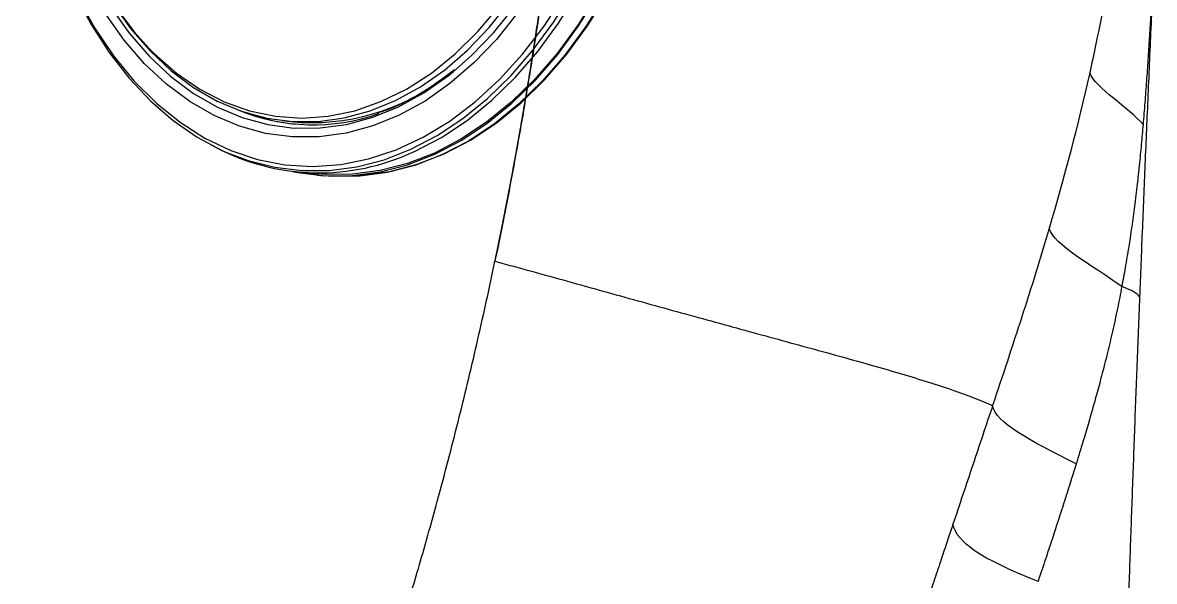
# Model space of a CAD drawing. Extents: x 0 to 84, y -21 to 126.
# Drawn here: x 69.334 to 73.826, y 33.304 to 35.523 of the extents above; entities that cross this region are included whole.
import ezdxf

# ---------------------------------------------------------------- set-up
doc = ezdxf.new("R2010")
doc.units = 0
doc.header["$MEASUREMENT"] = 0
doc.layers.add('1', color=4, linetype='Continuous')
doc.layers.add('DIM', color=3, linetype='Continuous')
doc.layers.add('GEOMETRY', color=3, linetype='Continuous', lineweight=25)

# ---------------------------------------------------------------- blocks, each defined once
blk = doc.blocks.new('3.5 MID JET')
at = {"layer": 'GEOMETRY', "color": 4}
for p, q in [((1.633, -1.1393), (1.6229, -1.0628)), ((1.6283, -1.0621), (1.6246, -1.0337)), ((1.4478, -1.2454), (1.444, -1.2107))]:
    blk.add_line(p, q, dxfattribs=at)
at = {"layer": 'GEOMETRY', "color": 4, "flags": 128}
for points in [[(1.5946, -0.9105), (1.5879, -0.8871), (1.5494, -0.7839), (1.4977, -0.6843), (1.4332, -0.5891), (1.3564, -0.499), (1.2679, -0.4147), (1.1682, -0.3368), (1.0583, -0.266), (0.9389, -0.2028), (0.8109, -0.1476), (0.6754, -0.1009), (0.5332, -0.063), (0.3857, -0.0343), (0.2337, -0.0149), (0.0786, -0.0049), (-0.0786, -0.0046), (-0.2365, -0.0138), (-0.3941, -0.0325), (-0.5501, -0.0606)], [(1.6356, -1.1613), (1.635, -1.1394), (1.6236, -1.0309), (1.5986, -0.9244), (1.56, -0.8209), (1.5081, -0.7209), (1.4434, -0.6254), (1.3664, -0.535), (1.2775, -0.4505), (1.1776, -0.3724), (1.0673, -0.3013), (0.9475, -0.2379), (0.8191, -0.1825), (0.6832, -0.1357), (0.5406, -0.0977), (0.3925, -0.0689), (0.2401, -0.0494), (0.0845, -0.0394), (-0.0732, -0.0391), (-0.2316, -0.0483), (-0.3897, -0.0671), (-0.5462, -0.0953)], [(-0.5451, -0.0989), (-0.3891, -0.0708), (-0.2315, -0.0521), (-0.0735, -0.0429), (0.0837, -0.0432), (0.2388, -0.0531), (0.3908, -0.0726), (0.5384, -0.1013), (0.6806, -0.1392), (0.8161, -0.1859), (0.9441, -0.2411), (1.0636, -0.3043), (1.1735, -0.3752), (1.2732, -0.453), (1.3617, -0.5373), (1.4386, -0.6274), (1.5031, -0.7227), (1.5548, -0.8223), (1.5932, -0.9256), (1.6182, -1.0317), (1.6229, -1.0628)], [(0.4482, -0.0508), (0.5368, -0.0693), (0.6794, -0.1073), (0.8154, -0.1541), (0.9438, -0.2095), (1.0636, -0.2729), (1.1738, -0.3439), (1.2738, -0.422), (1.3626, -0.5066), (1.4397, -0.597), (1.5044, -0.6925), (1.5562, -0.7924), (1.5948, -0.896), (1.6199, -1.0024), (1.6246, -1.0337)], [(1.4668, -0.7285), (1.4486, -0.7039), (1.3718, -0.6138), (1.2832, -0.5295), (1.1836, -0.4516), (1.0736, -0.3808), (0.9542, -0.3175), (0.8262, -0.2623), (0.6906, -0.2156), (0.5485, -0.1777), (0.4009, -0.149), (0.2489, -0.1296), (0.0937, -0.1197), (-0.0634, -0.1193), (-0.2214, -0.1285), (-0.3791, -0.1472), (-0.5351, -0.1753)], [(1.6195, -1.4359), (1.6327, -1.3414), (1.6352, -1.2324), (1.624, -1.1246), (1.5991, -1.0189), (1.5608, -0.916), (1.5092, -0.8167), (1.445, -0.7218), (1.3684, -0.632), (1.2801, -0.548), (1.1808, -0.4704), (1.0713, -0.3998), (0.9523, -0.3368), (0.8247, -0.2818), (0.6896, -0.2353), (0.548, -0.1975), (0.4009, -0.1689), (0.2495, -0.1495), (0.0948, -0.1396), (-0.0618, -0.1393), (-0.2192, -0.1485), (-0.3763, -0.1671), (-0.5318, -0.1951)], [(1.1525, -2.1444), (1.2553, -2.0522), (1.3466, -1.9547), (1.4257, -1.8528), (1.492, -1.7472), (1.5449, -1.6389), (1.5841, -1.5286), (1.6091, -1.4174), (1.6198, -1.306), (1.6162, -1.1954), (1.5981, -1.0865), (1.5659, -0.9801), (1.5197, -0.8771), (1.4599, -0.7783), (1.387, -0.6846), (1.3016, -0.5966), (1.2044, -0.5152), (1.0961, -0.4409), (0.9776, -0.3743), (0.85, -0.316), (0.7141, -0.2665)], [(0.8229, -0.4299), (0.9437, -0.4884), (1.055, -0.555), (1.156, -0.6291), (1.2457, -0.7101), (1.3234, -0.7972), (1.3884, -0.8898), (1.4401, -0.9871), (1.4782, -1.0881), (1.5023, -1.1922), (1.5121, -1.2982), (1.5077, -1.4055), (1.489, -1.513), (1.4562, -1.6198), (1.4096, -1.7251), (1.3496, -1.8278), (1.2767, -1.9272), (1.1914, -2.0225)], [(1.2857, -1.8257), (1.303, -1.7984), (1.3579, -1.6964), (1.3991, -1.5921), (1.4261, -1.4866), (1.4388, -1.3808), (1.437, -1.2756), (1.4207, -1.1721), (1.3901, -1.071), (1.3454, -0.9735), (1.2871, -0.8802), (1.2157, -0.7922), (1.1318, -0.7101), (1.0362, -0.6347), (0.9297, -0.5667), (0.8134, -0.5068)], [(1.0601, -2.0831), (1.1428, -2.0053), (1.2249, -1.9135), (1.2952, -1.8177), (1.3531, -1.7187), (1.398, -1.6173), (1.4296, -1.5143), (1.4476, -1.4107), (1.4519, -1.3074), (1.4424, -1.2051), (1.4192, -1.1049), (1.3825, -1.0075), (1.3326, -0.9138), (1.2699, -0.8246), (1.1951, -0.7406), (1.1086, -0.6625), (1.0113, -0.5911), (0.904, -0.5269), (0.7876, -0.4705), (0.6631, -0.4224), (0.5315, -0.3829), (0.4858, -0.3716)], [(0.1658, -2.5186), (0.3126, -2.4827), (0.4554, -2.4378), (0.5929, -2.3843), (0.7239, -2.3227), (0.8474, -2.2535), (0.9622, -2.1772), (1.0674, -2.0946), (1.1622, -2.0063), (1.2456, -1.9131), (1.3169, -1.8158), (1.3757, -1.7153), (1.4213, -1.6122), (1.4534, -1.5077), (1.4717, -1.4025), (1.476, -1.2975), (1.4664, -1.1937), (1.4428, -1.0919), (1.4055, -0.993), (1.3549, -0.8978), (1.2913, -0.8072), (1.2152, -0.7219), (1.1274, -0.6426), (1.108, -0.6271)], [(0.1938, -2.589), (0.3465, -2.5519), (0.4953, -2.506), (0.639, -2.4516), (0.7766, -2.3892), (0.907, -2.3191), (1.0292, -2.242), (1.1423, -2.1585), (1.2454, -2.0691), (1.3377, -1.9745), (1.4186, -1.8756), (1.4874, -1.7729), (1.5436, -1.6673), (1.5867, -1.5597), (1.6165, -1.4508), (1.6195, -1.4359)], [(0.1607, -2.5138), (0.3083, -2.4775), (0.4516, -2.432), (0.5895, -2.3776), (0.7205, -2.3148), (0.8435, -2.2441), (0.9574, -2.1663), (1.0613, -2.0821), (1.154, -1.9921), (1.2348, -1.8973), (1.2857, -1.8257)]]:
    blk.add_lwpolyline(points, dxfattribs=at)
at = {"layer": 'GEOMETRY', "flags": 128}
blk.add_lwpolyline([(1.108, -0.6271), (1.0286, -0.5701), (0.9196, -0.5049), (0.8014, -0.4476), (0.6749, -0.3987), (0.5413, -0.3586), (0.4017, -0.3277), (0.2572, -0.3062), (0.1091, -0.2942), (-0.0412, -0.292), (-0.1927, -0.2995), (-0.3439, -0.3166), (-0.4935, -0.3433)], dxfattribs=at)
at = {"layer": 'GEOMETRY', "color": 4}
for centre, radius, start, end in [((0.5841, -1.3226), 0.8672, 7.4138, 50.7953), ((0.7561, -1.2537), 0.8837, 343.6851, 36.4617), ((0.6711, -1.297), 0.7854, 350.5633, 32.2834), ((0.6759, -1.2904), 0.7801, 352.6019, 7.4132)]:
    blk.add_arc(centre, radius, start, end, dxfattribs=at)
blk.add_open_spline([(1.0984, -0.6243), (1.1256, -0.6465), (1.1815, -0.6921), (1.2529, -0.7681), (1.3056, -0.8332), (1.3294, -0.8739), (1.3364, -0.8859)], degree=3, knots=[0, 0, 0, 0, 0.280837, 0.577782, 0.875237, 1, 1, 1, 1], dxfattribs=at)
blk = doc.blocks.new('PRODIGY')
at = {"layer": '1', "color": 3, "linetype": 'Continuous', "lineweight": 25}
for points, knots in [([(71.2086, 34.5744), (71.2142, 34.6014), (71.2254, 34.6555), (71.2417, 34.7369), (71.2577, 34.8187), (71.2734, 34.9008), (71.2886, 34.9833), (71.3035, 35.0662), (71.3181, 35.1493), (71.3322, 35.2327), (71.346, 35.3165), (71.3594, 35.4004), (71.3724, 35.4847), (71.3851, 35.5691), (71.3973, 35.6538), (71.4091, 35.7386), (71.4206, 35.8236), (71.4316, 35.9088), (71.4423, 35.994), (71.4525, 36.0794), (71.4624, 36.1649), (71.4764, 36.2925), (71.4938, 36.4625), (71.5131, 36.6753), (71.5301, 36.8887), (71.5437, 37.0877), (71.5546, 37.2723), (71.5633, 37.4425), (71.5707, 37.613), (71.5769, 37.7835), (71.58, 37.8971), (71.5815, 37.9539)], [0, 0, 0, 0, 0.024294, 0.048681, 0.073158, 0.09772, 0.122363, 0.147082, 0.171874, 0.196732, 0.221654, 0.246633, 0.271665, 0.296746, 0.321869, 0.347031, 0.372226, 0.397448, 0.422692, 0.447952, 0.473224, 0.4985, 0.561033, 0.623821, 0.686743, 0.749672, 0.799583, 0.849672, 0.89984, 0.949986, 1, 1, 1, 1]), ([(71.5815, 37.9541), (71.5807, 37.9215), (71.5789, 37.8563), (71.5759, 37.7585), (71.5724, 37.6608), (71.5686, 37.5632), (71.5643, 37.4657), (71.5596, 37.3683), (71.5545, 37.271), (71.5489, 37.1738), (71.5429, 37.0766), (71.535, 36.9588), (71.5208, 36.7654), (71.5005, 36.5288), (71.4735, 36.2605), (71.4491, 36.0466), (71.425, 35.8548), (71.4033, 35.6946), (71.3802, 35.5344), (71.3555, 35.3744), (71.3293, 35.2145), (71.3016, 35.0546), (71.2723, 34.8948), (71.2415, 34.735), (71.2196, 34.6287), (71.2087, 34.5755)], [0, 0, 0, 0, 0.028766, 0.057507, 0.086224, 0.114917, 0.143588, 0.172237, 0.200867, 0.229478, 0.258071, 0.286649, 0.333564, 0.428983, 0.495906, 0.571256, 0.618735, 0.666235, 0.713764, 0.761331, 0.808943, 0.856609, 0.904336, 0.952131, 1, 1, 1, 1]), ([(73.6871, 35.9794), (73.6717, 35.8688), (73.6542, 35.7588), (73.6148, 35.5402), (73.593, 35.4318), (73.569, 35.3239)], [0, 0, 0, 0, 0.5, 0.5, 1, 1, 1, 1]), ([(73.8257, 35.8079), (73.8213, 35.7112), (73.8126, 35.5204), (73.8001, 35.238), (73.7884, 34.9633), (73.7773, 34.6963), (73.7703, 34.5208), (73.7668, 34.4344)], [0, 0, 0, 0, 0.211177, 0.416791, 0.61681, 0.811213, 1, 1, 1, 1]), ([(73.8257, 35.8079), (73.8246, 35.7879), (73.8224, 35.7482), (73.8191, 35.6893), (73.8158, 35.6312), (73.8124, 35.5739), (73.8091, 35.5175), (73.805, 35.4519), (73.8002, 35.3766), (73.7943, 35.2911), (73.788, 35.2048), (73.7832, 35.1473), (73.7808, 35.1185)], [0, 0, 0, 0, 0.085891, 0.170614, 0.25423, 0.336775, 0.418239, 0.498585, 0.621592, 0.746296, 0.872497, 1, 1, 1, 1]), ([(73.7808, 35.1185), (73.7797, 35.1055), (73.7775, 35.0791), (73.7738, 35.0388), (73.7698, 34.9973), (73.7645, 34.9446), (73.757, 34.8763), (73.7472, 34.7955), (73.7375, 34.7247), (73.7297, 34.6714), (73.7213, 34.617), (73.7106, 34.5522), (73.701, 34.4997), (73.6964, 34.4747)], [0, 0, 0, 0, 0.059258, 0.120705, 0.184318, 0.25007, 0.363098, 0.500293, 0.625364, 0.694163, 0.75037, 0.881211, 1, 1, 1, 1]), ([(73.4082, 34.7058), (73.391, 34.6472), (73.3733, 34.5888), (73.337, 34.4717), (73.3185, 34.4131), (73.2808, 34.2959), (73.2616, 34.2373), (73.2228, 34.1196), (73.2032, 34.0607), (73.1836, 34.0018)], [0, 0, 0, 0, 0.25, 0.25, 0.5, 0.5, 0.75, 0.75, 1, 1, 1, 1]), ([(69.9299, 30.8309), (69.9412, 30.8542), (69.9639, 30.9007), (69.9975, 30.9708), (70.0308, 31.0411), (70.0637, 31.1116), (70.0964, 31.1823), (70.1287, 31.2533), (70.1607, 31.3245), (70.1923, 31.3958), (70.2236, 31.4674), (70.2546, 31.5392), (70.2853, 31.6112), (70.3156, 31.6834), (70.3456, 31.7558), (70.3752, 31.8284), (70.4045, 31.9011), (70.4334, 31.974), (70.462, 32.0471), (70.4902, 32.1204), (70.518, 32.1938), (70.5455, 32.2674), (70.5727, 32.3411), (70.5995, 32.415), (70.6259, 32.489), (70.6519, 32.5632), (70.6776, 32.6375), (70.7208, 32.7646), (70.7801, 32.9449), (70.8531, 33.1791), (70.9224, 33.4141), (70.9804, 33.6223), (71.0283, 33.8032), (71.0674, 33.9568), (71.105, 34.1109), (71.1411, 34.2654), (71.1759, 34.4203), (71.1978, 34.5238), (71.2087, 34.5755)], [0, 0, 0, 0, 0.019565, 0.03915, 0.058753, 0.078374, 0.098012, 0.117665, 0.137335, 0.157019, 0.176717, 0.196428, 0.216152, 0.235888, 0.255634, 0.27539, 0.295156, 0.31493, 0.334712, 0.354501, 0.374296, 0.394097, 0.413902, 0.43371, 0.453521, 0.473334, 0.493148, 0.512962, 0.574849, 0.636694, 0.698468, 0.760141, 0.800056, 0.840013, 0.879998, 0.92, 0.960005, 1, 1, 1, 1]), ([(71.2087, 34.5755), (71.2584, 34.5621), (71.3069, 34.5487), (71.4026, 34.5222), (71.4499, 34.5091), (71.5909, 34.4698), (71.6837, 34.444), (71.8679, 34.3928), (71.9592, 34.3675), (72.1396, 34.3179), (72.2287, 34.2935), (72.3594, 34.2578), (72.4026, 34.246), (72.4876, 34.2227), (72.5295, 34.2112), (72.6531, 34.1769), (72.7327, 34.1544), (72.8451, 34.1213), (72.8814, 34.1103), (72.9511, 34.0884), (72.9845, 34.0776), (73.0319, 34.0613), (73.0473, 34.0559), (73.0772, 34.0451), (73.0917, 34.0397), (73.1197, 34.0288), (73.1332, 34.0234), (73.1526, 34.0153), (73.159, 34.0126), (73.1715, 34.0072), (73.1776, 34.0045), (73.1836, 34.0018)], [0, 0, 0, 0, 0.0625, 0.0625, 0.125, 0.125, 0.25, 0.25, 0.375, 0.375, 0.5, 0.5, 0.5625, 0.5625, 0.625, 0.625, 0.75, 0.75, 0.8125, 0.8125, 0.875, 0.875, 0.90625, 0.90625, 0.9375, 0.9375, 0.96875, 0.96875, 0.984375, 0.984375, 1, 1, 1, 1]), ([(73.6964, 34.4747), (73.6937, 34.4604), (73.6881, 34.4313), (73.6792, 34.3873), (73.6696, 34.3421), (73.6567, 34.2837), (73.6392, 34.2094), (73.6179, 34.1257), (73.5939, 34.0366), (73.5706, 33.9545), (73.548, 33.8779), (73.5304, 33.8198), (73.5199, 33.7856), (73.5154, 33.7709)], [0, 0, 0, 0, 0.060484, 0.122752, 0.186798, 0.25262, 0.371686, 0.503812, 0.610484, 0.752846, 0.854857, 0.937214, 1, 1, 1, 1]), ([(73.7668, 34.4344), (73.762, 34.4412), (73.7536, 34.4481), (73.73, 34.4616), (73.7147, 34.4682), (73.6964, 34.4747)], [0, 0, 0, 0, 0.5, 0.5, 1, 1, 1, 1]), ([(73.7668, 34.4344), (73.7633, 34.3441), (73.7563, 34.1656), (73.7464, 33.9006), (73.737, 33.6416), (73.7281, 33.3884), (73.7198, 33.1412), (73.7119, 32.9), (73.6984, 32.4721), (73.6808, 31.8744), (73.6666, 31.3551), (73.6598, 31.1049)], [0, 0, 0, 0, 0.081362, 0.160967, 0.238801, 0.31485, 0.389107, 0.461568, 0.532234, 0.77467, 1, 1, 1, 1]), ([(73.1836, 34.0018), (73.1575, 33.9233), (73.1313, 33.8448), (73.0789, 33.6878), (73.0528, 33.6095), (73.0265, 33.531)], [0, 0, 0, 0, 0.5, 0.5, 1, 1, 1, 1]), ([(73.5154, 33.7709), (73.5114, 33.758), (73.5034, 33.7324), (73.4913, 33.6938), (73.4791, 33.655), (73.4667, 33.6162), (73.4542, 33.5772), (73.4385, 33.5288), (73.4184, 33.4673), (73.3927, 33.3893), (73.374, 33.3335), (73.3641, 33.3039)], [0, 0, 0, 0, 0.083089, 0.166317, 0.249682, 0.333183, 0.416817, 0.500584, 0.644593, 0.811118, 1, 1, 1, 1]), ([(73.0265, 33.531), (73.0233, 33.5215), (73.0201, 33.5119), (73.0134, 33.4921), (73.01, 33.4818), (72.9992, 33.4495), (72.9912, 33.4258), (72.9744, 33.3756), (72.9655, 33.349), (72.9478, 33.2965), (72.9392, 33.2706), (72.923, 33.2226), (72.9156, 33.2005), (72.9053, 33.17), (72.9021, 33.1603), (72.8956, 33.1411), (72.8924, 33.1316), (72.8763, 33.0838), (72.8635, 33.0456), (72.799, 32.8546), (72.7474, 32.7018), (72.5918, 32.2437), (72.4874, 31.9385), (72.277, 31.3285), (72.1711, 31.0237), (72.0108, 30.5669), (71.9572, 30.4147), (71.8764, 30.1864), (71.8494, 30.1103), (71.8089, 29.9962), (71.7953, 29.9581), (71.7751, 29.9013), (71.7683, 29.8824), (71.7546, 29.844), (71.7477, 29.8245), (71.7406, 29.8046)], [0, 0, 0, 0, 0.007812, 0.007812, 0.015625, 0.015625, 0.03125, 0.03125, 0.046875, 0.046875, 0.0625, 0.0625, 0.078125, 0.078125, 0.085937, 0.085937, 0.09375, 0.09375, 0.125, 0.125, 0.25, 0.25, 0.5, 0.5, 0.75, 0.75, 0.875, 0.875, 0.9375, 0.9375, 0.96875, 0.96875, 0.984375, 0.984375, 1, 1, 1, 1])]:
    blk.add_open_spline(points, degree=3, knots=knots, dxfattribs=at)
for points in [[(73.569, 35.3239), (73.5227, 35.1161), (73.4685, 34.9105), (73.4082, 34.7058)], [(73.7808, 35.1185), (73.725, 35.1851), (73.5927, 35.2629), (73.569, 35.3239)], [(73.6964, 34.4747), (73.5814, 34.5577), (73.4258, 34.6415), (73.4082, 34.7058)], [(73.5154, 33.7709), (73.3283, 33.8637), (73.1979, 33.9338), (73.1836, 34.0018)], [(73.3641, 33.3039), (73.134, 33.3955), (73.0413, 33.4578), (73.0265, 33.531)]]:
    blk.add_open_spline(points, degree=3, dxfattribs=at)
at = {"layer": 'DIM', "rotation": 257.1134953744158}
blk.add_blockref('3.5 MID JET', (71.9011, 36.2677), dxfattribs=at)

msp = doc.modelspace()

# ---------------------------------------------------------------- block references
at = {"layer": '1'}
msp.add_blockref('PRODIGY', (0, 0), dxfattribs=at)

doc.saveas('drawing.dxf')
